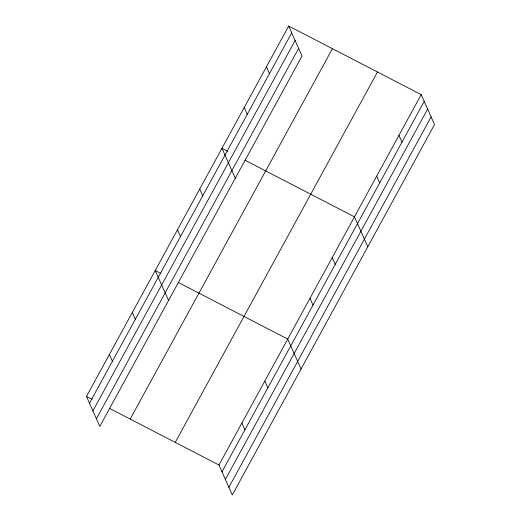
<?xml version="1.0" encoding="UTF-8"?>
<svg xmlns="http://www.w3.org/2000/svg" width="521" height="521" viewBox="0 0 521 521"><rect width="100%" height="100%" fill="white"/><g stroke="black" fill="none" stroke-linecap="round" stroke-linejoin="round"><path stroke-width="0.78" d="M288.699 26.05L302.03 55.988L99.811 426.38L86.479 396.442L288.699 26.05L421.189 94.62L434.521 124.558L232.301 494.95L218.97 465.012L109.417 408.314M89.501 403.234L291.727 32.843M92.901 410.874L295.127 40.482M96.411 418.741L298.631 48.349M130.198 419.073L332.424 48.674M175.245 442.381L377.471 71.989M218.97 465.012L421.189 94.62M221.992 471.805L424.218 101.406M225.391 479.444L427.617 109.045M228.895 487.311L431.121 116.919M227.703 151.246L221.966 148.277L235.297 178.221M244.903 160.149L354.456 216.847L367.787 246.785M160.969 273.479L155.232 270.51L168.563 300.448M178.169 282.382L287.722 339.08L301.053 369.018M86.479 396.442L92.21 399.412M398.949 135.362L401.971 142.155M376.703 176.105L379.724 182.897M266.459 66.792L269.481 73.585M332.216 257.589L335.237 264.381M244.212 107.534L247.234 114.327M309.969 298.331L312.991 305.124M199.725 189.025L202.747 195.811M264.805 381.053L267.827 387.845M177.479 229.768L180.5 236.56M241.887 423.032L244.909 429.825M132.314 312.489L135.343 319.275M109.397 354.462L112.419 361.255"/></g></svg>
